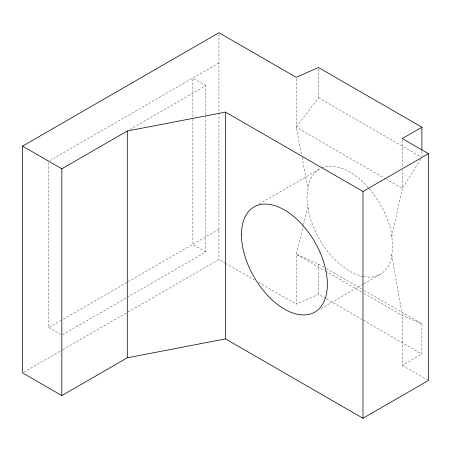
<?xml version="1.0" encoding="UTF-8"?>
<svg xmlns="http://www.w3.org/2000/svg" width="451" height="451" viewBox="0 0 451 451"><rect width="100%" height="100%" fill="white"/><g stroke="black" fill="none" stroke-linecap="round" stroke-linejoin="round"><path stroke-width="0.34" stroke-dasharray="2.25 1.69" d="M391.789 236.724L402.264 188.456L402.264 170.185M303.444 225.043L296.206 254.229L296.206 304.121L318.462 294.294L325.769 298.511M303.613 224.361L307.988 206.716M420.794 159.22L402.264 188.456L386.417 179.306M318.462 68.913L318.462 97.743L296.206 127.227L301.499 154.693M218.955 62.971L49.954 160.539M218.955 229.283L62.723 319.488M129.894 129.505L205.859 85.651L205.859 251.957L128.073 296.871M258.902 204.117L319.522 169.119M48.736 162.648L48.736 327.556L62.114 319.844M62.441 334.76L127.464 297.22M23.768 372.205L62.199 350.021M62.807 349.672L127.458 312.34M128.073 311.991L218.955 259.517L225.038 263.029M320.853 308.619L363.286 284.119M363.889 283.769L380.255 274.321M391.789 255.097L402.264 315.458L402.264 365.349L421.905 354.012L421.905 323.773L362.271 289.35M421.905 323.773L402.264 315.458L362.643 292.586M323.942 267.217L318.462 264.055L296.206 254.229L324.855 270.769M318.462 97.743L421.905 157.461M385.808 178.957L296.206 127.227L296.206 78.034M205.859 85.651L192.87 78.147L192.87 117.446M326.372 268.621L361.663 288.995M325.464 271.119L362.035 292.231M326.372 298.861L362.88 319.939M363.489 320.289L421.905 354.012M205.859 251.957L192.87 244.459L192.87 118.145M225.647 263.384L254.234 279.891M258.491 282.349L296.206 304.121M402.264 365.349L428.45 380.469M48.736 327.556L60.643 334.428M302.029 157.438L307.988 188.343M421.905 151.136L421.905 156.057M402.264 139.968L402.264 167.377M318.462 264.055L318.462 294.294M218.955 34.135L218.955 112.09M218.955 112.795L218.955 259.517M363.861 276.677A60.738 35.065 60 0 0 391.372 258.508L392.838 246.517L391.372 232.834A60.738 35.065 60 0 0 368.664 187.96M363.151 276.542A60.738 35.065 60 0 1 308.405 210.606L306.939 196.924L308.405 184.933A60.738 35.065 60 0 1 321.264 168.223M321.867 167.964A60.738 35.065 60 0 1 368.202 187.436"/><path stroke-width="0.68" d="M421.905 127.227L402.264 138.564L428.45 153.684L428.45 380.469L362.982 418.269L225.5 338.893L127.3 357.795L61.832 395.589L22.55 372.909L22.55 146.124L218.955 32.731L296.206 77.33L318.462 67.503L421.905 127.227L421.905 149.726M22.55 146.124L61.832 168.804L127.3 131.004L225.5 112.107L362.982 191.483L428.45 153.684M362.982 191.483L362.982 418.269M225.5 112.107L225.5 338.893M127.3 131.004L127.3 357.795M61.832 168.804L61.832 395.589M241.477 234.723A60.738 35.065 60 0 0 305.896 314.86A60.738 35.065 60 0 0 305.896 228.967A60.738 35.065 60 0 0 241.477 234.723"/></g></svg>
